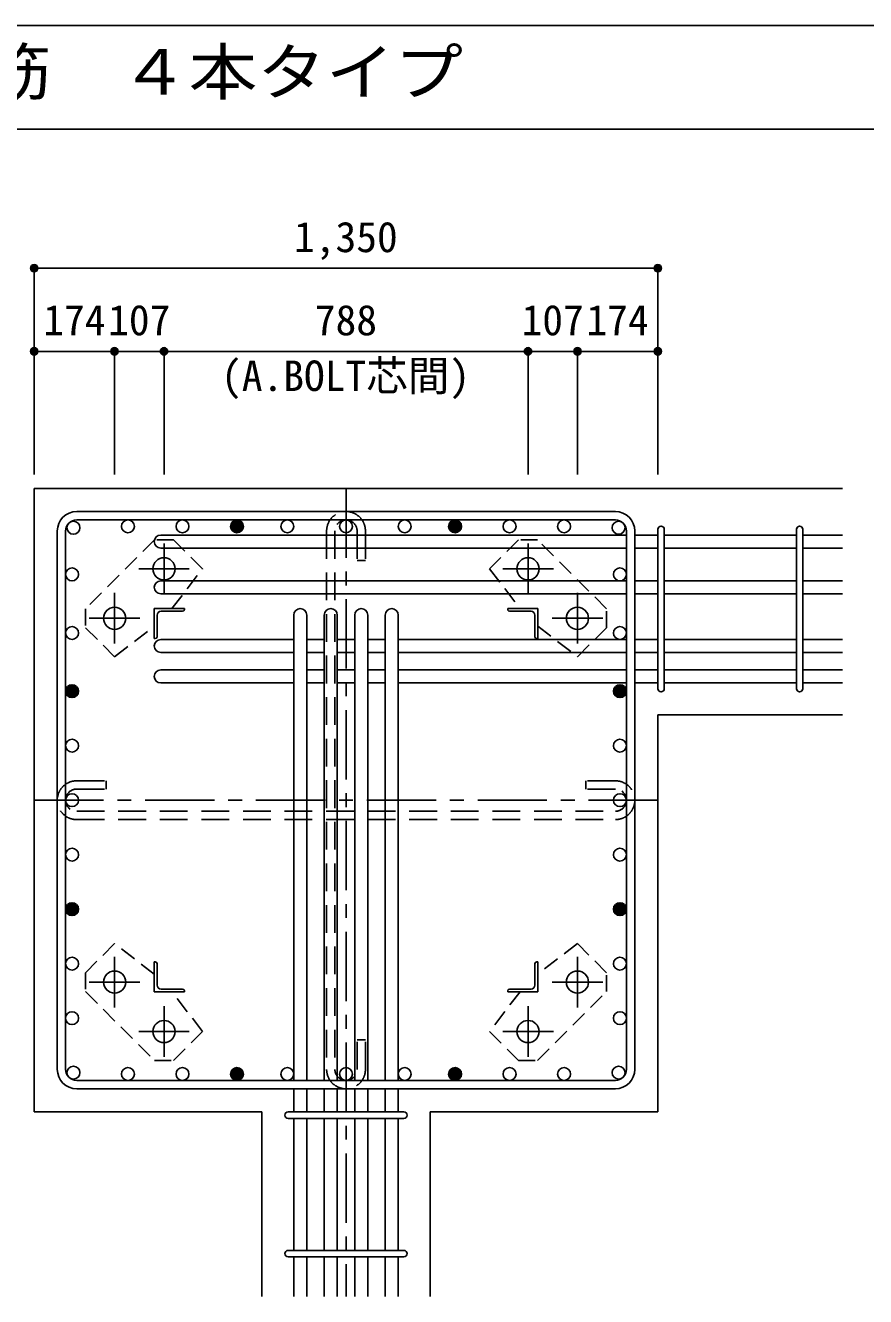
# Model space of a CAD drawing. Units: millimetres at full size, sheet at 1:30. Extents: x -5973 to 5954, y -4195 to 4201.
# Drawn here: x -4990 to -3171, y 1448 to 4201 of the extents above; entities that cross this region are included whole.
import ezdxf
from ezdxf.enums import TextEntityAlignment as Align

# ---------------------------------------------------------------- set-up
doc = ezdxf.new("R2010")
doc.units = ezdxf.units.MM
doc.header["$LTSCALE"] = 30
doc.header["$PDMODE"] = 32
doc.header["$PDSIZE"] = 15
for name, pattern in [('CHAIN1', [8, 5, -1, 1, -1]), ('DASHED1', [1.8, 1.2, -0.6]), ('DASHED2', [3, 2, -1])]:
    doc.linetypes.add(name, pattern=pattern)
for name, color, linetype in [('0-1_躯体線', 2, 'Continuous'), ('0-2_アンカーボルト', 4, 'CHAIN1'), ('0-3_立上り筋', 4, 'Continuous'), ('0-4_フープ筋', 7, 'Continuous'), ('0-5_基礎梁筋', 7, 'Continuous'), ('0-6_スタラップ筋', 7, 'Continuous'), ('0-7_文字', 4, 'Continuous'), ('0-9_プレート', 4, 'DASHED1'), ('0-A_アングル', 4, 'Continuous'), ('0-C', 7, 'DASHED2'), ('0-D_寸法', 4, 'Continuous'), ('6-7_文字', 7, 'Continuous'), ('F-0_枠', 6, 'Continuous')]:
    doc.layers.add(name, color=color, linetype=linetype)
doc.styles.add('ＭＳ ゴシック', font='')
doc.styles.get('ＭＳ ゴシック').set_extended_font_data('MS Gothic')

msp = doc.modelspace()

# ---------------------------------------------------------------- linework, layer by layer
at = {"layer": '0-1_躯体線'}
for p, q in [((-3220.8, 3198.3), (-4970.8, 3198.3)), ((-4970.8, 3198.3), (-4970.8, 1848.3)), ((-3620.8, 2707.8), (-3220.8, 2707.8)), ((-3620.8, 1848.3), (-3620.8, 2707.8)), ((-4970.8, 1848.3), (-4478.3, 1848.3)), ((-4478.3, 1448.3), (-4478.3, 1848.3)), ((-4113.3, 1448.3), (-4113.3, 1848.3)), ((-4113.3, 1848.3), (-3620.8, 1848.3))]:
    msp.add_line(p, q, dxfattribs=at)
at = {"layer": '0-2_アンカーボルト'}
for p, q in [((-4689.8, 2969.6), (-4689.8, 3079.1)), ((-3901.8, 3079.1), (-3901.8, 2969.6)), ((-4744.6, 3024.3), (-4635.1, 3024.3)), ((-3956.5, 3024.3), (-3847, 3024.3)), ((-4796.8, 2862.6), (-4796.8, 2972.1)), ((-3794.8, 2972.1), (-3794.8, 2862.6)), ((-4851.6, 2917.3), (-4742.1, 2917.3)), ((-3849.5, 2917.3), (-3740, 2917.3)), ((-4796.8, 2074.5), (-4796.8, 2184)), ((-3794.8, 2184), (-3794.8, 2074.5)), ((-4742.1, 2129.3), (-4851.6, 2129.3)), ((-3740, 2129.3), (-3849.5, 2129.3)), ((-4689.8, 1967.5), (-4689.8, 2077)), ((-3901.8, 2077), (-3901.8, 1967.5)), ((-4635.1, 2022.3), (-4744.6, 2022.3)), ((-3847, 2022.3), (-3956.5, 2022.3))]:
    msp.add_line(p, q, dxfattribs=at)
at = {"layer": '0-2_アンカーボルト', "color": 3, "linetype": 'Continuous'}
for centre in [(-4689.8, 3024.3), (-3901.8, 3024.3), (-4796.8, 2917.3), (-3794.8, 2917.3), (-4796.8, 2129.3), (-3794.8, 2129.3), (-4689.8, 2022.3), (-3901.8, 2022.3)]:
    msp.add_circle(centre, 24, dxfattribs=at)
at = {"layer": '0-3_立上り筋', "color": 3}
for centre in [(-4885.87, 3113.37), (-4767.86, 3116.3), (-4649.84, 3116.3), (-4531.83, 3116.3), (-4422.8, 3116.3), (-4295.8, 3116.3), (-4168.8, 3116.3), (-4059.77, 3116.3), (-3941.76, 3116.3), (-3823.74, 3116.3), (-3705.73, 3113.37), (-4888.8, 3012.3), (-3702.8, 3012.3), (-4888.8, 2885.3), (-3702.8, 2885.3), (-4888.8, 2759.33), (-3702.8, 2759.33), (-4888.8, 2641.31), (-3702.8, 2641.31), (-4888.8, 2523.3), (-3702.8, 2523.3), (-4888.8, 2405.29), (-3702.8, 2405.29), (-4888.8, 2287.27), (-3702.8, 2287.27), (-4888.8, 2169.26), (-3702.8, 2169.26), (-4888.8, 2051.24), (-3702.8, 2051.24), (-4885.87, 1933.23), (-4767.86, 1930.3), (-4649.84, 1930.3), (-4531.83, 1930.3), (-4422.8, 1930.3), (-4295.8, 1930.3), (-4168.8, 1930.3), (-4059.77, 1930.3), (-3941.76, 1930.3), (-3823.74, 1930.3), (-3705.73, 1933.23)]:
    msp.add_circle(centre, 14, dxfattribs=at)
at = {"layer": '0-3_立上り筋'}
for centre, radius in [((-4531.83, 3116.3), 12.6), ((-4531.83, 3116.3), 11.2), ((-4531.83, 3116.3), 9.8), ((-4531.83, 3116.3), 8.4), ((-4531.83, 3116.3), 7), ((-4531.83, 3116.3), 5.6), ((-4531.83, 3116.3), 4.2), ((-4531.83, 3116.3), 2.8), ((-4531.83, 3116.3), 1.4), ((-4059.77, 3116.3), 12.6), ((-4059.77, 3116.3), 11.2), ((-4059.77, 3116.3), 9.8), ((-4059.77, 3116.3), 8.4), ((-4059.77, 3116.3), 7), ((-4059.77, 3116.3), 5.6), ((-4059.77, 3116.3), 4.2), ((-4059.77, 3116.3), 2.8), ((-4059.77, 3116.3), 1.4), ((-4888.8, 2759.33), 12.6), ((-4888.8, 2759.33), 11.2), ((-4888.8, 2759.33), 9.8), ((-4888.8, 2759.33), 8.4), ((-4888.8, 2759.33), 7), ((-4888.8, 2759.33), 5.6), ((-4888.8, 2759.33), 4.2), ((-4888.8, 2759.33), 2.8), ((-4888.8, 2759.33), 1.4), ((-3702.8, 2759.33), 12.6), ((-3702.8, 2759.33), 11.2), ((-3702.8, 2759.33), 9.8), ((-3702.8, 2759.33), 8.4), ((-3702.8, 2759.33), 7), ((-3702.8, 2759.33), 5.6), ((-3702.8, 2759.33), 4.2), ((-3702.8, 2759.33), 2.8), ((-3702.8, 2759.33), 1.4), ((-4888.8, 2287.27), 12.6), ((-4888.8, 2287.27), 11.2), ((-4888.8, 2287.27), 9.8), ((-4888.8, 2287.27), 8.4), ((-4888.8, 2287.27), 7), ((-4888.8, 2287.27), 5.6), ((-4888.8, 2287.27), 4.2), ((-4888.8, 2287.27), 2.8), ((-4888.8, 2287.27), 1.4), ((-3702.8, 2287.27), 12.6), ((-3702.8, 2287.27), 11.2), ((-3702.8, 2287.27), 9.8), ((-3702.8, 2287.27), 8.4), ((-3702.8, 2287.27), 7), ((-3702.8, 2287.27), 5.6), ((-3702.8, 2287.27), 4.2), ((-3702.8, 2287.27), 2.8), ((-3702.8, 2287.27), 1.4), ((-4531.83, 1930.3), 12.6), ((-4531.83, 1930.3), 11.2), ((-4531.83, 1930.3), 9.8), ((-4531.83, 1930.3), 8.4), ((-4531.83, 1930.3), 7), ((-4531.83, 1930.3), 5.6), ((-4531.83, 1930.3), 4.2), ((-4531.83, 1930.3), 2.8), ((-4531.83, 1930.3), 1.4), ((-4059.77, 1930.3), 12.6), ((-4059.77, 1930.3), 11.2), ((-4059.77, 1930.3), 9.8), ((-4059.77, 1930.3), 8.4), ((-4059.77, 1930.3), 7), ((-4059.77, 1930.3), 5.6), ((-4059.77, 1930.3), 4.2), ((-4059.77, 1930.3), 2.8), ((-4059.77, 1930.3), 1.4)]:
    msp.add_circle(centre, radius, dxfattribs=at)
at = {"layer": '0-4_フープ筋'}
for p, q in [((-4878.8, 3148.3), (-3712.8, 3148.3)), ((-4878.8, 3130.3), (-3712.8, 3130.3)), ((-4920.8, 3106.3), (-4920.8, 1940.3)), ((-4902.8, 3106.3), (-4902.8, 1940.3)), ((-3688.8, 3106.3), (-3688.8, 1940.3)), ((-3670.8, 3106.3), (-3670.8, 1940.3)), ((-4878.8, 1916.3), (-3712.8, 1916.3)), ((-4878.8, 1898.3), (-3712.8, 1898.3))]:
    msp.add_line(p, q, dxfattribs=at)
for centre, radius, start, end in [((-4878.8, 3106.3), 42, 90, 180), ((-3712.8, 3106.3), 42, 0, 90), ((-4878.8, 3106.3), 24, 90, 180), ((-3712.8, 3106.3), 24, 0, 90), ((-4878.8, 1940.3), 42, 180, 270), ((-4878.8, 1940.3), 24, 180, 270), ((-3712.8, 1940.3), 42, 270, 0), ((-3712.8, 1940.3), 24, 270, 0)]:
    msp.add_arc(centre, radius, start, end, dxfattribs=at)
at = {"layer": '0-5_基礎梁筋'}
for p, q in [((-3688.8, 3097.37), (-4696.8, 3097.37)), ((-3620.8, 3097.37), (-3670.8, 3097.37)), ((-3320.8, 3097.37), (-3606.8, 3097.37)), ((-3220.8, 3097.37), (-3306.8, 3097.37)), ((-3688.8, 3069.37), (-4696.8, 3069.37)), ((-3620.8, 3069.37), (-3670.8, 3069.37)), ((-3320.8, 3069.37), (-3606.8, 3069.37)), ((-3220.8, 3069.37), (-3306.8, 3069.37)), ((-3688.8, 2998.3), (-4696.8, 2998.3)), ((-3620.8, 2998.3), (-3670.8, 2998.3)), ((-3320.8, 2998.3), (-3606.8, 2998.3)), ((-3220.8, 2998.3), (-3306.8, 2998.3)), ((-3688.8, 2970.3), (-4696.8, 2970.3)), ((-3620.8, 2970.3), (-3670.8, 2970.3)), ((-3320.8, 2970.3), (-3606.8, 2970.3)), ((-3220.8, 2970.3), (-3306.8, 2970.3)), ((-4408.8, 1916.3), (-4408.8, 2924.3)), ((-4380.8, 1916.3), (-4380.8, 2924.3)), ((-4342.8, 1916.3), (-4342.8, 2924.3)), ((-4314.8, 1916.3), (-4314.8, 2924.3)), ((-4276.8, 1916.3), (-4276.8, 2924.3)), ((-4248.8, 1916.3), (-4248.8, 2924.3)), ((-4210.8, 1916.3), (-4210.8, 2924.3)), ((-4182.8, 1916.3), (-4182.8, 2924.3)), ((-4408.8, 2871.3), (-4696.8, 2871.3)), ((-4342.8, 2871.3), (-4380.8, 2871.3)), ((-4276.8, 2871.3), (-4314.8, 2871.3)), ((-4210.8, 2871.3), (-4248.8, 2871.3)), ((-3688.8, 2871.3), (-4182.8, 2871.3)), ((-3620.8, 2871.3), (-3670.8, 2871.3)), ((-3320.8, 2871.3), (-3606.8, 2871.3)), ((-3220.8, 2871.3), (-3306.8, 2871.3)), ((-4408.8, 2843.3), (-4696.8, 2843.3)), ((-4342.8, 2843.3), (-4380.8, 2843.3)), ((-4276.8, 2843.3), (-4314.8, 2843.3)), ((-4210.8, 2843.3), (-4248.8, 2843.3)), ((-3688.8, 2843.3), (-4182.8, 2843.3)), ((-3620.8, 2843.3), (-3670.8, 2843.3)), ((-3320.8, 2843.3), (-3606.8, 2843.3)), ((-3220.8, 2843.3), (-3306.8, 2843.3)), ((-4408.8, 2805.3), (-4696.8, 2805.3)), ((-4342.8, 2805.3), (-4380.8, 2805.3)), ((-4276.8, 2805.3), (-4314.8, 2805.3)), ((-4210.8, 2805.3), (-4248.8, 2805.3)), ((-3688.8, 2805.3), (-4182.8, 2805.3)), ((-3620.8, 2805.3), (-3670.8, 2805.3)), ((-3320.8, 2805.3), (-3606.8, 2805.3)), ((-3220.8, 2805.3), (-3306.8, 2805.3)), ((-4408.8, 2777.3), (-4696.8, 2777.3)), ((-4342.8, 2777.3), (-4380.8, 2777.3)), ((-4276.8, 2777.3), (-4314.8, 2777.3)), ((-4210.8, 2777.3), (-4248.8, 2777.3)), ((-3688.8, 2777.3), (-4182.8, 2777.3)), ((-3620.8, 2777.3), (-3670.8, 2777.3)), ((-3320.8, 2777.3), (-3606.8, 2777.3)), ((-3220.8, 2777.3), (-3306.8, 2777.3)), ((-4408.8, 1848.3), (-4408.8, 1898.3)), ((-4380.8, 1848.3), (-4380.8, 1898.3)), ((-4342.8, 1848.3), (-4342.8, 1898.3)), ((-4314.8, 1848.3), (-4314.8, 1898.3)), ((-4276.8, 1848.3), (-4276.8, 1898.3)), ((-4248.8, 1848.3), (-4248.8, 1898.3)), ((-4210.8, 1848.3), (-4210.8, 1898.3)), ((-4182.8, 1848.3), (-4182.8, 1898.3)), ((-4408.8, 1548.3), (-4408.8, 1834.3)), ((-4380.8, 1548.3), (-4380.8, 1834.3)), ((-4342.8, 1548.3), (-4342.8, 1834.3)), ((-4314.8, 1548.3), (-4314.8, 1834.3)), ((-4276.8, 1548.3), (-4276.8, 1834.3)), ((-4248.8, 1548.3), (-4248.8, 1834.3)), ((-4210.8, 1548.3), (-4210.8, 1834.3)), ((-4182.8, 1548.3), (-4182.8, 1834.3)), ((-4408.8, 1448.3), (-4408.8, 1534.3)), ((-4380.8, 1448.3), (-4380.8, 1534.3)), ((-4342.8, 1448.3), (-4342.8, 1534.3)), ((-4314.8, 1448.3), (-4314.8, 1534.3)), ((-4276.8, 1448.3), (-4276.8, 1534.3)), ((-4248.8, 1448.3), (-4248.8, 1534.3)), ((-4210.8, 1448.3), (-4210.8, 1534.3)), ((-4182.8, 1448.3), (-4182.8, 1534.3))]:
    msp.add_line(p, q, dxfattribs=at)
for centre, start, end in [((-4696.8, 3083.37), 90, 270), ((-4696.8, 2984.3), 90, 270), ((-4394.8, 2924.3), 0, 180), ((-4328.8, 2924.3), 0, 180), ((-4262.8, 2924.3), 0, 180), ((-4196.8, 2924.3), 0, 180), ((-4696.8, 2857.3), 90, 270), ((-4696.8, 2791.3), 90, 270)]:
    msp.add_arc(centre, 14, start, end, dxfattribs=at)
at = {"layer": '0-6_スタラップ筋'}
for p, q in [((-3620.8, 2764.8), (-3620.8, 3109.87)), ((-3606.8, 2764.8), (-3606.8, 3109.87)), ((-3320.8, 2764.8), (-3320.8, 3109.87)), ((-3306.8, 2764.8), (-3306.8, 3109.87)), ((-4421.3, 1848.3), (-4170.3, 1848.3)), ((-4421.3, 1834.3), (-4170.3, 1834.3)), ((-4421.3, 1548.3), (-4170.3, 1548.3)), ((-4421.3, 1534.3), (-4170.3, 1534.3))]:
    msp.add_line(p, q, dxfattribs=at)
for centre, start, end in [((-3613.8, 3109.87), 0, 180), ((-3613.8, 3109.87), 0, 180), ((-3613.8, 3109.87), 0, 180), ((-3613.8, 3109.87), 0, 180), ((-3313.8, 3109.87), 0, 180), ((-3613.8, 2764.8), 180, 0), ((-3613.8, 2764.8), 180, 0), ((-3613.8, 2764.8), 180, 0), ((-3613.8, 2764.8), 180, 0), ((-3313.8, 2764.8), 180, 0), ((-4421.3, 1841.3), 90, 270), ((-4421.3, 1841.3), 90, 270), ((-4421.3, 1841.3), 90, 270), ((-4421.3, 1841.3), 90, 270), ((-4170.3, 1841.3), 270, 90), ((-4170.3, 1841.3), 270, 90), ((-4170.3, 1841.3), 270, 90), ((-4170.3, 1841.3), 270, 90), ((-4421.3, 1541.3), 90, 270), ((-4170.3, 1541.3), 270, 90)]:
    msp.add_arc(centre, 7, start, end, dxfattribs=at)
at = {"layer": '0-9_プレート'}
for p, q in [((-3922.2, 3087.1), (-3985.1, 3024.2)), ((-3881.2, 3087.1), (-3922.2, 3087.1)), ((-3985.1, 3024.2), (-3919, 2938.3)), ((-4859.6, 2937.9), (-4859.6, 2896.9)), ((-4859.6, 2896.9), (-4796.7, 2834)), ((-4796.7, 2834), (-4710.8, 2900.1)), ((-3794.9, 2212.6), (-3880.8, 2146.5)), ((-3732, 2149.7), (-3794.9, 2212.6)), ((-3732, 2108.7), (-3732, 2149.7)), ((-4606.5, 2022.4), (-4672.6, 2108.3)), ((-4669.4, 1959.5), (-4606.5, 2022.4)), ((-4710.4, 1959.5), (-4669.4, 1959.5))]:
    msp.add_line(p, q, dxfattribs=at)
for points in [[(-4672.6, 2938.3), (-4606.5, 3024.2), (-4669.4, 3087.1), (-4710.4, 3087.1), (-4859.6, 2937.9)], [(-3880.8, 2900.1), (-3794.9, 2834), (-3732, 2896.9), (-3732, 2937.9), (-3881.2, 3087.1)], [(-4710.8, 2146.5), (-4796.7, 2212.6), (-4859.6, 2149.7), (-4859.6, 2108.7), (-4710.4, 1959.5)], [(-3919, 2108.3), (-3985.1, 2022.4), (-3922.2, 1959.5), (-3881.2, 1959.5), (-3732, 2108.7)]]:
    msp.add_lwpolyline(points, dxfattribs=at)
at = {"layer": '0-A_アングル'}
for p, q in [((-4710.8, 2938.3), (-4645.8, 2938.3)), ((-4710.8, 2938.3), (-4710.8, 2873.3)), ((-4704.8, 2923.8), (-4704.8, 2877.3)), ((-4696.3, 2932.3), (-4649.8, 2932.3)), ((-4645.8, 2938.3), (-4645.8, 2936.3)), ((-3880.8, 2938.3), (-3945.8, 2938.3)), ((-3945.8, 2936.3), (-3945.8, 2938.3)), ((-3895.3, 2932.3), (-3941.8, 2932.3)), ((-3886.8, 2923.8), (-3886.8, 2877.3)), ((-3880.8, 2938.3), (-3880.8, 2873.3)), ((-4708.8, 2873.3), (-4710.8, 2873.3)), ((-3880.8, 2873.3), (-3882.8, 2873.3)), ((-4710.8, 2173.3), (-4708.8, 2173.3)), ((-4710.8, 2108.3), (-4710.8, 2173.3)), ((-4704.8, 2122.8), (-4704.8, 2169.3)), ((-3886.8, 2122.8), (-3886.8, 2169.3)), ((-3882.8, 2173.3), (-3880.8, 2173.3)), ((-3880.8, 2108.3), (-3880.8, 2173.3)), ((-4710.8, 2108.3), (-4645.8, 2108.3)), ((-4696.3, 2114.3), (-4649.8, 2114.3)), ((-4645.8, 2110.3), (-4645.8, 2108.3)), ((-3945.8, 2108.3), (-3945.8, 2110.3)), ((-3880.8, 2108.3), (-3945.8, 2108.3)), ((-3895.3, 2114.3), (-3941.8, 2114.3))]:
    msp.add_line(p, q, dxfattribs=at)
for centre, radius, start, end in [((-4696.3, 2923.8), 8.5, 90, 180), ((-4649.8, 2936.3), 4, 270, 0), ((-3941.8, 2936.3), 4, 180, 270), ((-3895.3, 2923.8), 8.5, 0, 90), ((-4708.8, 2877.3), 4, 270, 0), ((-3882.8, 2877.3), 4, 180, 270), ((-4708.8, 2169.3), 4, 0, 90), ((-3882.8, 2169.3), 4, 90, 180), ((-4696.3, 2122.8), 8.5, 180, 270), ((-3895.3, 2122.8), 8.5, 270, 0), ((-4649.8, 2110.3), 4, 0, 90), ((-3941.8, 2110.3), 4, 90, 180)]:
    msp.add_arc(centre, radius, start, end, dxfattribs=at)
at = {"layer": '0-C'}
for p, q in [((-4337.8, 3106.3), (-4337.8, 1940.3)), ((-4319.8, 3106.3), (-4319.8, 1940.3)), ((-4271.8, 3106.3), (-4271.8, 3042.3)), ((-4253.8, 3106.3), (-4253.8, 3042.3)), ((-4253.8, 3042.3), (-4271.8, 3042.3)), ((-4878.8, 2565.3), (-4814.8, 2565.3)), ((-4814.8, 2565.3), (-4814.8, 2547.3)), ((-4878.8, 2547.3), (-4814.8, 2547.3)), ((-3712.8, 2547.3), (-3776.8, 2547.3)), ((-4878.8, 2499.3), (-3712.8, 2499.3)), ((-4878.8, 2481.3), (-3712.8, 2481.3)), ((-4271.8, 1940.3), (-4271.8, 2004.3))]:
    msp.add_line(p, q, dxfattribs=at)
for points in [[(-3712.8, 2565.3), (-3776.8, 2565.3), (-3776.8, 2547.3)], [(-4253.8, 1940.3), (-4253.8, 2004.3), (-4271.8, 2004.3)]]:
    msp.add_lwpolyline(points, dxfattribs=at)
for centre, radius, start, end in [((-4295.8, 3106.3), 42, 0, 180), ((-4295.8, 3106.3), 24, 0, 180), ((-4878.8, 2523.3), 42, 90, 270), ((-3712.8, 2523.3), 42, 270, 90), ((-4878.8, 2523.3), 24, 90, 270), ((-3712.8, 2523.3), 24, 270, 90), ((-4295.8, 1940.3), 42, 180, 0), ((-4295.8, 1940.3), 24, 180, 0)]:
    msp.add_arc(centre, radius, start, end, dxfattribs=at)
at = {"layer": '0-D_寸法'}
for p, q in [((-4970.8, 3675.34), (-4970.8, 3495.34)), ((-4970.8, 3675.34), (-3620.8, 3675.34)), ((-3620.8, 3675.34), (-3620.8, 3495.34)), ((-4970.8, 3495.34), (-4970.8, 3228.3)), ((-4796.8, 3495.34), (-4970.8, 3495.34)), ((-4970.8, 3495.34), (-4970.8, 3228.3)), ((-4689.8, 3495.34), (-4796.8, 3495.34)), ((-4796.8, 3495.34), (-4796.8, 3228.3)), ((-3901.8, 3495.34), (-4689.8, 3495.34)), ((-4689.8, 3495.34), (-4689.8, 3228.3)), ((-3794.8, 3495.34), (-3901.8, 3495.34)), ((-3901.8, 3495.34), (-3901.8, 3228.3)), ((-3620.8, 3495.34), (-3794.8, 3495.34)), ((-3794.8, 3495.34), (-3794.8, 3228.3)), ((-3620.8, 3495.34), (-3620.8, 3228.3))]:
    msp.add_line(p, q, dxfattribs=at)
at = {"layer": '0-D_寸法', "linetype": 'CHAIN1'}
for p, q in [((-4295.8, 3198.3), (-4295.8, 1448.3)), ((-4970.8, 2523.3), (-3620.8, 2523.3))]:
    msp.add_line(p, q, dxfattribs=at)
at = {"layer": '0-D_寸法'}
for centre, radius in [((-4970.8, 3675.34), 8), ((-4970.8, 3675.34), 7.2), ((-4970.8, 3675.34), 6.4), ((-4970.8, 3675.34), 5.6), ((-4970.8, 3675.34), 4.8), ((-4970.8, 3675.34), 4), ((-4970.8, 3675.34), 3.2), ((-4970.8, 3675.34), 2.4), ((-4970.8, 3675.34), 1.6), ((-4970.8, 3675.34), 0.8), ((-3620.8, 3675.34), 8), ((-3620.8, 3675.34), 7.2), ((-3620.8, 3675.34), 6.4), ((-3620.8, 3675.34), 5.6), ((-3620.8, 3675.34), 4.8), ((-3620.8, 3675.34), 4), ((-3620.8, 3675.34), 3.2), ((-3620.8, 3675.34), 2.4), ((-3620.8, 3675.34), 1.6), ((-3620.8, 3675.34), 0.8), ((-4970.8, 3495.34), 8), ((-4970.8, 3495.34), 7.2), ((-4970.8, 3495.34), 6.4), ((-4970.8, 3495.34), 5.6), ((-4970.8, 3495.34), 4.8), ((-4970.8, 3495.34), 4), ((-4970.8, 3495.34), 3.2), ((-4970.8, 3495.34), 2.4), ((-4970.8, 3495.34), 1.6), ((-4970.8, 3495.34), 0.8), ((-4796.8, 3495.34), 8), ((-4796.8, 3495.34), 7.2), ((-4796.8, 3495.34), 6.4), ((-4796.8, 3495.34), 5.6), ((-4796.8, 3495.34), 4.8), ((-4796.8, 3495.34), 4), ((-4796.8, 3495.34), 3.2), ((-4796.8, 3495.34), 2.4), ((-4796.8, 3495.34), 1.6), ((-4796.8, 3495.34), 0.8), ((-4689.8, 3495.34), 8), ((-4689.8, 3495.34), 7.2), ((-4689.8, 3495.34), 6.4), ((-4689.8, 3495.34), 5.6), ((-4689.8, 3495.34), 4.8), ((-4689.8, 3495.34), 4), ((-4689.8, 3495.34), 3.2), ((-4689.8, 3495.34), 2.4), ((-4689.8, 3495.34), 1.6), ((-4689.8, 3495.34), 0.8), ((-3901.8, 3495.34), 8), ((-3901.8, 3495.34), 7.2), ((-3901.8, 3495.34), 6.4), ((-3901.8, 3495.34), 5.6), ((-3901.8, 3495.34), 4.8), ((-3901.8, 3495.34), 4), ((-3901.8, 3495.34), 3.2), ((-3901.8, 3495.34), 2.4), ((-3901.8, 3495.34), 1.6), ((-3901.8, 3495.34), 0.8), ((-3794.8, 3495.34), 8), ((-3794.8, 3495.34), 7.2), ((-3794.8, 3495.34), 6.4), ((-3794.8, 3495.34), 5.6), ((-3794.8, 3495.34), 4.8), ((-3794.8, 3495.34), 4), ((-3794.8, 3495.34), 3.2), ((-3794.8, 3495.34), 2.4), ((-3794.8, 3495.34), 1.6), ((-3794.8, 3495.34), 0.8), ((-3620.8, 3495.34), 8), ((-3620.8, 3495.34), 7.2), ((-3620.8, 3495.34), 6.4), ((-3620.8, 3495.34), 5.6), ((-3620.8, 3495.34), 4.8), ((-3620.8, 3495.34), 4), ((-3620.8, 3495.34), 3.2), ((-3620.8, 3495.34), 2.4), ((-3620.8, 3495.34), 1.6), ((-3620.8, 3495.34), 0.8)]:
    msp.add_circle(centre, radius, dxfattribs=at)
at = {"layer": '0-D_寸法', "color": 7}
for p in [(-4970.8, 3675.34), (-4970.8, 3675.34), (-3620.8, 3675.34), (-4970.8, 3495.34), (-4796.8, 3495.34), (-4689.8, 3495.34), (-3901.8, 3495.34), (-3794.8, 3495.34), (-3620.8, 3495.34)]:
    msp.add_point(p, dxfattribs=at)
at = {"layer": 'F-0_枠'}
msp.add_line((-5972.88, 4201.15), (5954.1, 4201.15), dxfattribs=at)
at = {"layer": 'F-0_枠', "color": 2}
msp.add_line((-5972.88, 3976.15), (3723.6, 3976.15), dxfattribs=at)

# ---------------------------------------------------------------- texts
at = {"layer": '0-7_文字', "style": 'ＭＳ ゴシック'}
msp.add_text('(A.BOLT芯間)', height=65.98, dxfattribs=at).set_placement((-4566.32, 3389.66), align=Align.BOTTOM_LEFT)
at = {"layer": '0-D_寸法', "style": 'ＭＳ ゴシック'}
for s, p in [('1,350', (-4408.3, 3690.34)), ('174', (-4951.3, 3510.34)), ('107', (-4810.8, 3510.34)), ('788', (-4363.3, 3510.34)), ('107', (-3915.8, 3510.34)), ('174', (-3775.3, 3510.34))]:
    msp.add_text(s, height=65.98, dxfattribs=at).set_placement(p, align=Align.BOTTOM_LEFT)
at = {"layer": '6-7_文字', "color": 2, "style": 'ＭＳ ゴシック', "width": 1.1}
msp.add_text('\u3000\u3000基礎梁主筋\u3000４本タイプ', height=98.97, dxfattribs=at).set_placement((-5972.88, 4021.15), align=Align.BOTTOM_LEFT)

doc.saveas('drawing.dxf')
